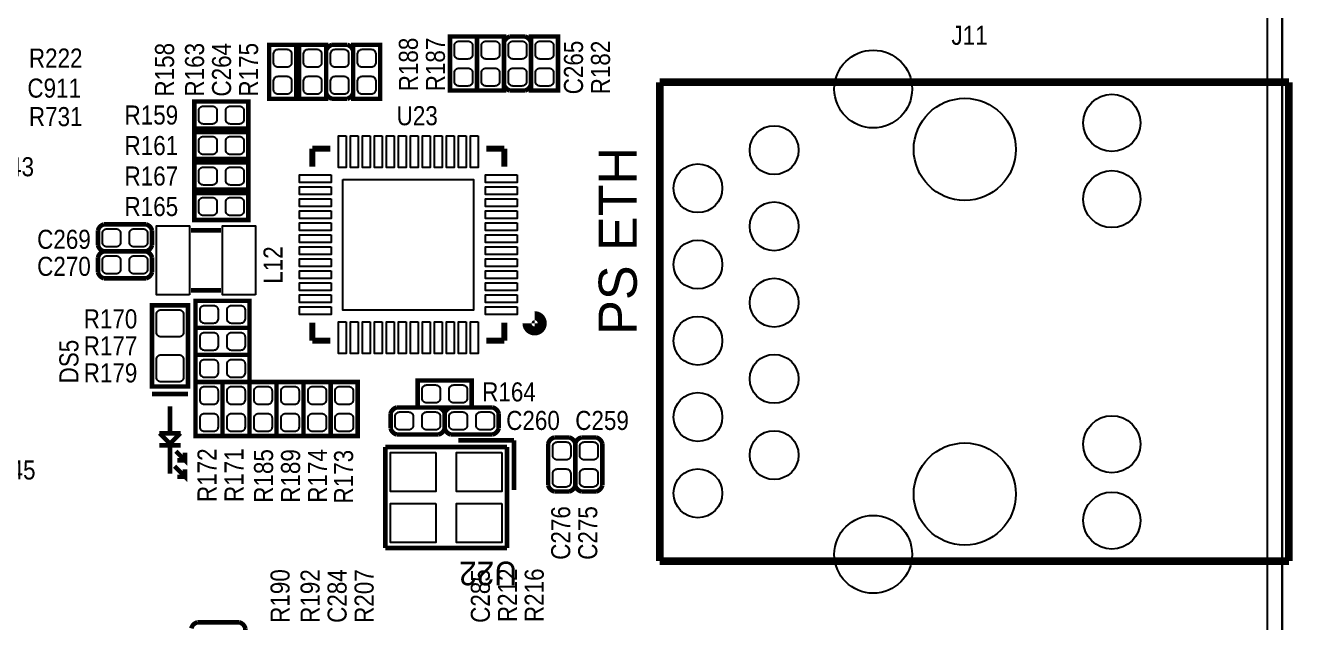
# Model space of a CAD drawing. Extents: x 35 to 236, y 10 to 166.
# Drawn here: x 188.13 to 230.35, y 34.21 to 54.11 of the extents above; entities that cross this region are included whole.
import ezdxf

# ---------------------------------------------------------------- set-up
doc = ezdxf.new("R2010")
doc.units = 0
for name, color, linetype in [('BG_OUTLINE', 254, 'CONTINUOUS'), ('BG_SILKSCREEN_TOP', 254, 'CONTINUOUS'), ('PG_SILKSCREEN_TOP', 254, 'CONTINUOUS'), ('PIN_SOLDERMASK_TOP', 85, 'CONTINUOUS'), ('RD_SILKSCREEN_TOP', 142, 'CONTINUOUS'), ('RKI_ALL', 43, 'CONTINUOUS')]:
    doc.layers.add(name, color=color, linetype=linetype)

msp = doc.modelspace()

# ---------------------------------------------------------------- linework, layer by layer
at = {"layer": 'BG_OUTLINE'}
msp.add_lwpolyline([(35, 12), (35, 121.6358, -0.414214), (37.286, 123.9218), (41.2, 123.9218), (41.2, 157.5018), (37.286, 157.5018, -0.414214), (35, 159.7878), (35, 163, -0.414214), (37, 165), (228, 165, -0.414214), (230, 163), (230, 12, -0.414214), (228, 10), (37, 10, -0.414214)], format="xyb", close=True, dxfattribs=at)
for points in [[(230, 163), (230, 12)], [(230, 12), (230, 163)]]:
    msp.add_lwpolyline(points, dxfattribs=at)
at = {"layer": 'PG_SILKSCREEN_TOP'}
for points, const_width in [([(202.5251, 51.9352), (202.2751, 51.9352), (202.2751, 53.7352), (203.1751, 53.7352), (203.1751, 51.9352), (202.5251, 51.9352)], 0.15), ([(203.4251, 51.9352), (203.1751, 51.9352), (203.1751, 53.7352), (204.0751, 53.7352), (204.0751, 51.9352), (203.4251, 51.9352)], 0.15), ([(204.7751, 53.7352), (204.2751, 53.7352)], 0.15), ([(205.2251, 51.9352), (204.9751, 51.9352), (204.9751, 53.7352), (205.8751, 53.7352), (205.8751, 51.9352), (205.2251, 51.9352)], 0.15), ([(196.5016, 51.6602), (196.2516, 51.6602), (196.2516, 53.4602), (197.1516, 53.4602), (197.1516, 51.6602), (196.5016, 51.6602)], 0.15), ([(197.5016, 51.6602), (197.2516, 51.6602), (197.2516, 53.4602), (198.1516, 53.4602), (198.1516, 51.6602), (197.5016, 51.6602)], 0.15), ([(198.8516, 53.4602), (198.3516, 53.4602)], 0.15), ([(199.3016, 51.6602), (199.0516, 51.6602), (199.0516, 53.4602), (199.9516, 53.4602), (199.9516, 51.6602), (199.3016, 51.6602)], 0.15), ([(209.2661, 52.2119), (209.2661, 36.2607)], 0.254), ([(230.2211, 52.2119), (209.2661, 52.2119)], 0.254), ([(230.2211, 36.2607), (230.2211, 52.2119)], 0.254), ([(195.5611, 50.9197), (195.5611, 50.6697), (193.7611, 50.6697), (193.7611, 51.5697), (195.5611, 51.5697), (195.5611, 50.9197)], 0.15), ([(195.5611, 49.9037), (195.5611, 49.6537), (193.7611, 49.6537), (193.7611, 50.5537), (195.5611, 50.5537), (195.5611, 49.9037)], 0.15), ([(197.6888, 50.0021), (197.6888, 49.4001)], 0.2007), ([(198.2882, 50.0021), (197.6888, 50.0021)], 0.2007), ([(203.4902, 50.0021), (204.0896, 50.0021)], 0.2007), ([(204.0896, 50.0021), (204.0896, 49.4001)], 0.2007), ([(195.5611, 48.8877), (195.5611, 48.6377), (193.7611, 48.6377), (193.7611, 49.5377), (195.5611, 49.5377), (195.5611, 48.8877)], 0.15), ([(195.5611, 47.8717), (195.5611, 47.6217), (193.7611, 47.6217), (193.7611, 48.5217), (195.5611, 48.5217), (195.5611, 47.8717)], 0.15), ([(190.55, 47.28), (190.55, 46.78)], 0.15), ([(193.65, 47.28), (194.65, 47.28)], 0.1524), ([(190.55, 46.38), (190.55, 45.88)], 0.15), ([(193.65, 45.28), (194.65, 45.28)], 0.1524), ([(192.75, 42.08), (192.35, 42.08), (192.35, 44.78), (192.75, 44.78)], 0.15), ([(192.75, 42.08), (193.55, 42.08), (193.55, 44.78), (192.75, 44.78)], 0.15), ([(195.6, 44.28), (195.6, 44.03), (193.8, 44.03), (193.8, 44.93), (195.6, 44.93), (195.6, 44.28)], 0.15), ([(195.6, 43.38), (195.6, 43.13), (193.8, 43.13), (193.8, 44.03), (195.6, 44.03), (195.6, 43.38)], 0.15), ([(197.6888, 43.6013), (197.6888, 44.2007)], 0.2007), ([(204.0896, 44.2007), (204.0896, 43.6013)], 0.2007), ([(198.2882, 43.6013), (197.6888, 43.6013)], 0.2007), ([(204.0896, 43.6013), (203.4902, 43.6013)], 0.2007), ([(195.6, 42.48), (195.6, 42.23), (193.8, 42.23), (193.8, 43.13), (195.6, 43.13), (195.6, 42.48)], 0.15), ([(194.05, 40.43), (193.8, 40.43), (193.8, 42.23), (194.7, 42.23), (194.7, 40.43), (194.05, 40.43)], 0.15), ([(195.35, 42.23), (195.6, 42.23), (195.6, 40.43), (194.7, 40.43), (194.7, 42.23), (195.35, 42.23)], 0.15), ([(195.85, 40.43), (195.6, 40.43), (195.6, 42.23), (196.5, 42.23), (196.5, 40.43), (195.85, 40.43)], 0.15), ([(196.75, 40.43), (196.5, 40.43), (196.5, 42.23), (197.4, 42.23), (197.4, 40.43), (196.75, 40.43)], 0.15), ([(197.65, 40.43), (197.4, 40.43), (197.4, 42.23), (198.3, 42.23), (198.3, 40.43), (197.65, 40.43)], 0.15), ([(198.95, 42.23), (199.2, 42.23), (199.2, 40.43), (198.3, 40.43), (198.3, 42.23), (198.95, 42.23)], 0.15), ([(203, 41.63), (203, 41.38), (201.2, 41.38), (201.2, 42.28), (203, 42.28), (203, 41.63)], 0.15), ([(192.35, 41.83), (193.55, 41.83)], 0.15), ([(192.95, 40.57), (192.95, 41.42)], 0.15), ([(202.1, 41.18), (202.1, 40.68)], 0.15), ([(202.1, 40.68), (202.1, 41.18)], 0.15), ([(192.6, 40.52), (193.3, 40.52)], 0.15), ([(192.95, 40.17), (192.6, 40.52)], 0.15), ([(193.3, 40.52), (192.95, 40.17)], 0.15), ([(193.3, 40.12), (192.6, 40.12)], 0.15), ([(192.95, 40.17), (192.95, 39.17)], 0.15), ([(200.1205, 36.7011), (200.1205, 40.0589)], 0.1524), ([(200.1205, 40.0589), (204.1795, 40.0589)], 0.1524), ([(204.4081, 40.2875), (202.5513, 40.2875)], 0.1524), ([(204.1795, 40.0589), (204.1795, 36.7011)], 0.1524), ([(204.4081, 38.6289), (204.4081, 40.2875)], 0.1524), ([(206.25, 40.38), (205.75, 40.38)], 0.15), ([(207.15, 40.38), (206.65, 40.38)], 0.15), ([(193.15, 39.92), (193.45, 39.62), (193.45, 39.87)], 0.15), ([(193.45, 39.62), (193.2, 39.62)], 0.15), ([(193.1, 39.42), (193.45, 39.07), (193.45, 39.32)], 0.15), ([(193.45, 39.07), (193.2, 39.07)], 0.15), ([(204.1795, 36.7011), (200.1205, 36.7011)], 0.1524), ([(209.2661, 36.2607), (230.2211, 36.2607)], 0.254)]:
    msp.add_lwpolyline(points, dxfattribs=dict(at, const_width=const_width))
for points, const_width in [([(204.2751, 53.7352, 0.265564), (204.0751, 53.5352), (204.0751, 52.1352, 0.265564), (204.2751, 51.9352), (204.7751, 51.9352, 0.265564), (204.9751, 52.1352), (204.9751, 53.5352, 0.265564), (204.7751, 53.7352)], 0.15), ([(198.3516, 53.4602, 0.265564), (198.1516, 53.2602), (198.1516, 51.8602, 0.265564), (198.3516, 51.6602), (198.8516, 51.6602, 0.265564), (199.0516, 51.8602), (199.0516, 53.2602, 0.265564), (198.8516, 53.4602)], 0.15), ([(190.55, 46.78, 0.265564), (190.75, 46.58), (192.15, 46.58, 0.265564), (192.35, 46.78), (192.35, 47.28, 0.265564), (192.15, 47.48), (190.75, 47.48, 0.265564), (190.55, 47.28)], 0.15), ([(190.55, 45.88, 0.265564), (190.75, 45.68), (192.15, 45.68, 0.265564), (192.35, 45.88), (192.35, 46.38, 0.265564), (192.15, 46.58), (190.75, 46.58, 0.265564), (190.55, 46.38)], 0.15), ([(204.9456, 44.1804, 2.386152), (205.0963, 44.3337, 0.409177)], 0.508), ([(202.1, 41.18, 0.265564), (201.9, 41.38), (200.5, 41.38, 0.265564), (200.3, 41.18), (200.3, 40.68, 0.265564), (200.5, 40.48), (201.9, 40.48, 0.265564), (202.1, 40.68)], 0.15), ([(202.1, 40.68, 0.265564), (202.3, 40.48), (203.7, 40.48, 0.265564), (203.9, 40.68), (203.9, 41.18, 0.265564), (203.7, 41.38), (202.3, 41.38, 0.265564), (202.1, 41.18)], 0.15), ([(205.75, 40.38, 0.265564), (205.55, 40.18), (205.55, 38.78, 0.265564), (205.75, 38.58), (206.25, 38.58, 0.265564), (206.45, 38.78), (206.45, 40.18, 0.265564), (206.25, 40.38)], 0.15), ([(206.65, 40.38, 0.265564), (206.45, 40.18), (206.45, 38.78, 0.265564), (206.65, 38.58), (207.15, 38.58, 0.265564), (207.35, 38.78), (207.35, 40.18, 0.265564), (207.15, 40.38)], 0.15), ([(193.6595, 33.5215, 0.265564), (193.8595, 33.3215), (195.2595, 33.3215, 0.265564), (195.4595, 33.5215), (195.4595, 34.0215, 0.265564), (195.2595, 34.2215), (193.8595, 34.2215, 0.265564), (193.6595, 34.0215)], 0.15)]:
    msp.add_lwpolyline(points, format="xyb", dxfattribs=dict(at, const_width=const_width))
at = {"layer": 'PIN_SOLDERMASK_TOP'}
for points in [[(197.0016, 53.1602), (197.0016, 52.8602, -0.414214), (196.8516, 52.7102), (196.5516, 52.7102, -0.414214), (196.4016, 52.8602), (196.4016, 53.1602, -0.414214), (196.5516, 53.3102), (196.8516, 53.3102, -0.414214)], [(198.0016, 53.1602), (198.0016, 52.8602, -0.414214), (197.8516, 52.7102), (197.5516, 52.7102, -0.414214), (197.4016, 52.8602), (197.4016, 53.1602, -0.414214), (197.5516, 53.3102), (197.8516, 53.3102, -0.414214)], [(198.9016, 53.1602), (198.9016, 52.8602, -0.414214), (198.7516, 52.7102), (198.4516, 52.7102, -0.414214), (198.3016, 52.8602), (198.3016, 53.1602, -0.414214), (198.4516, 53.3102), (198.7516, 53.3102, -0.414214)], [(199.8016, 53.1602), (199.8016, 52.8602, -0.414214), (199.6516, 52.7102), (199.3516, 52.7102, -0.414214), (199.2016, 52.8602), (199.2016, 53.1602, -0.414214), (199.3516, 53.3102), (199.6516, 53.3102, -0.414214)], [(203.0251, 53.4352), (203.0251, 53.1352, -0.414214), (202.8751, 52.9852), (202.5751, 52.9852, -0.414214), (202.4251, 53.1352), (202.4251, 53.4352, -0.414214), (202.5751, 53.5852), (202.8751, 53.5852, -0.414214)], [(203.9251, 53.4352), (203.9251, 53.1352, -0.414214), (203.7751, 52.9852), (203.4751, 52.9852, -0.414214), (203.3251, 53.1352), (203.3251, 53.4352, -0.414214), (203.4751, 53.5852), (203.7751, 53.5852, -0.414214)], [(204.8251, 53.4352), (204.8251, 53.1352, -0.414214), (204.6751, 52.9852), (204.3751, 52.9852, -0.414214), (204.2251, 53.1352), (204.2251, 53.4352, -0.414214), (204.3751, 53.5852), (204.6751, 53.5852, -0.414214)], [(205.7251, 53.4352), (205.7251, 53.1352, -0.414214), (205.5751, 52.9852), (205.2751, 52.9852, -0.414214), (205.1251, 53.1352), (205.1251, 53.4352, -0.414214), (205.2751, 53.5852), (205.5751, 53.5852, -0.414214)], [(197.0016, 52.2602), (197.0016, 51.9602, -0.414214), (196.8516, 51.8102), (196.5516, 51.8102, -0.414214), (196.4016, 51.9602), (196.4016, 52.2602, -0.414214), (196.5516, 52.4102), (196.8516, 52.4102, -0.414214)], [(198.0016, 52.2602), (198.0016, 51.9602, -0.414214), (197.8516, 51.8102), (197.5516, 51.8102, -0.414214), (197.4016, 51.9602), (197.4016, 52.2602, -0.414214), (197.5516, 52.4102), (197.8516, 52.4102, -0.414214)], [(198.9016, 52.2602), (198.9016, 51.9602, -0.414214), (198.7516, 51.8102), (198.4516, 51.8102, -0.414214), (198.3016, 51.9602), (198.3016, 52.2602, -0.414214), (198.4516, 52.4102), (198.7516, 52.4102, -0.414214)], [(199.8016, 52.2602), (199.8016, 51.9602, -0.414214), (199.6516, 51.8102), (199.3516, 51.8102, -0.414214), (199.2016, 51.9602), (199.2016, 52.2602, -0.414214), (199.3516, 52.4102), (199.6516, 52.4102, -0.414214)], [(203.0251, 52.5352), (203.0251, 52.2352, -0.414214), (202.8751, 52.0852), (202.5751, 52.0852, -0.414214), (202.4251, 52.2352), (202.4251, 52.5352, -0.414214), (202.5751, 52.6852), (202.8751, 52.6852, -0.414214)], [(203.9251, 52.5352), (203.9251, 52.2352, -0.414214), (203.7751, 52.0852), (203.4751, 52.0852, -0.414214), (203.3251, 52.2352), (203.3251, 52.5352, -0.414214), (203.4751, 52.6852), (203.7751, 52.6852, -0.414214)], [(204.8251, 52.5352), (204.8251, 52.2352, -0.414214), (204.6751, 52.0852), (204.3751, 52.0852, -0.414214), (204.2251, 52.2352), (204.2251, 52.5352, -0.414214), (204.3751, 52.6852), (204.6751, 52.6852, -0.414214)], [(205.7251, 52.5352), (205.7251, 52.2352, -0.414214), (205.5751, 52.0852), (205.2751, 52.0852, -0.414214), (205.1251, 52.2352), (205.1251, 52.5352, -0.414214), (205.2751, 52.6852), (205.5751, 52.6852, -0.414214)], [(194.0611, 51.4197), (194.3611, 51.4197, -0.414214), (194.5111, 51.2697), (194.5111, 50.9697, -0.414214), (194.3611, 50.8197), (194.0611, 50.8197, -0.414214), (193.9111, 50.9697), (193.9111, 51.2697, -0.414214)], [(194.9611, 51.4197), (195.2611, 51.4197, -0.414214), (195.4111, 51.2697), (195.4111, 50.9697, -0.414214), (195.2611, 50.8197), (194.9611, 50.8197, -0.414214), (194.8111, 50.9697), (194.8111, 51.2697, -0.414214)], [(194.0611, 50.4037), (194.3611, 50.4037, -0.414214), (194.5111, 50.2537), (194.5111, 49.9537, -0.414214), (194.3611, 49.8037), (194.0611, 49.8037, -0.414214), (193.9111, 49.9537), (193.9111, 50.2537, -0.414214)], [(194.9611, 50.4037), (195.2611, 50.4037, -0.414214), (195.4111, 50.2537), (195.4111, 49.9537, -0.414214), (195.2611, 49.8037), (194.9611, 49.8037, -0.414214), (194.8111, 49.9537), (194.8111, 50.2537, -0.414214)], [(194.0611, 49.3877), (194.3611, 49.3877, -0.414214), (194.5111, 49.2377), (194.5111, 48.9377, -0.414214), (194.3611, 48.7877), (194.0611, 48.7877, -0.414214), (193.9111, 48.9377), (193.9111, 49.2377, -0.414214)], [(194.9611, 49.3877), (195.2611, 49.3877, -0.414214), (195.4111, 49.2377), (195.4111, 48.9377, -0.414214), (195.2611, 48.7877), (194.9611, 48.7877, -0.414214), (194.8111, 48.9377), (194.8111, 49.2377, -0.414214)], [(194.0611, 48.3717), (194.3611, 48.3717, -0.414214), (194.5111, 48.2217), (194.5111, 47.9217, -0.414214), (194.3611, 47.7717), (194.0611, 47.7717, -0.414214), (193.9111, 47.9217), (193.9111, 48.2217, -0.414214)], [(194.9611, 48.3717), (195.2611, 48.3717, -0.414214), (195.4111, 48.2217), (195.4111, 47.9217, -0.414214), (195.2611, 47.7717), (194.9611, 47.7717, -0.414214), (194.8111, 47.9217), (194.8111, 48.2217, -0.414214)], [(190.85, 47.33), (191.15, 47.33, -0.414214), (191.3, 47.18), (191.3, 46.88, -0.414214), (191.15, 46.73), (190.85, 46.73, -0.414214), (190.7, 46.88), (190.7, 47.18, -0.414214)], [(191.75, 47.33), (192.05, 47.33, -0.414214), (192.2, 47.18), (192.2, 46.88, -0.414214), (192.05, 46.73), (191.75, 46.73, -0.414214), (191.6, 46.88), (191.6, 47.18, -0.414214)], [(190.85, 46.43), (191.15, 46.43, -0.414214), (191.3, 46.28), (191.3, 45.98, -0.414214), (191.15, 45.83), (190.85, 45.83, -0.414214), (190.7, 45.98), (190.7, 46.28, -0.414214)], [(191.75, 46.43), (192.05, 46.43, -0.414214), (192.2, 46.28), (192.2, 45.98, -0.414214), (192.05, 45.83), (191.75, 45.83, -0.414214), (191.6, 45.98), (191.6, 46.28, -0.414214)], [(194.1, 44.78), (194.4, 44.78, -0.414214), (194.55, 44.63), (194.55, 44.33, -0.414214), (194.4, 44.18), (194.1, 44.18, -0.414214), (193.95, 44.33), (193.95, 44.63, -0.414214)], [(195, 44.78), (195.3, 44.78, -0.414214), (195.45, 44.63), (195.45, 44.33, -0.414214), (195.3, 44.18), (195, 44.18, -0.414214), (194.85, 44.33), (194.85, 44.63, -0.414214)], [(192.65, 43.73, -0.414214), (192.5, 43.88), (192.5, 44.48, -0.414214), (192.65, 44.63), (193.25, 44.63, -0.414214), (193.4, 44.48), (193.4, 43.88, -0.414214), (193.25, 43.73)], [(194.1, 43.88), (194.4, 43.88, -0.414214), (194.55, 43.73), (194.55, 43.43, -0.414214), (194.4, 43.28), (194.1, 43.28, -0.414214), (193.95, 43.43), (193.95, 43.73, -0.414214)], [(195, 43.88), (195.3, 43.88, -0.414214), (195.45, 43.73), (195.45, 43.43, -0.414214), (195.3, 43.28), (195, 43.28, -0.414214), (194.85, 43.43), (194.85, 43.73, -0.414214)], [(192.65, 42.23, -0.414214), (192.5, 42.38), (192.5, 42.98, -0.414214), (192.65, 43.13), (193.25, 43.13, -0.414214), (193.4, 42.98), (193.4, 42.38, -0.414214), (193.25, 42.23)], [(194.1, 42.98), (194.4, 42.98, -0.414214), (194.55, 42.83), (194.55, 42.53, -0.414214), (194.4, 42.38), (194.1, 42.38, -0.414214), (193.95, 42.53), (193.95, 42.83, -0.414214)], [(195, 42.98), (195.3, 42.98, -0.414214), (195.45, 42.83), (195.45, 42.53, -0.414214), (195.3, 42.38), (195, 42.38, -0.414214), (194.85, 42.53), (194.85, 42.83, -0.414214)], [(194.55, 41.93), (194.55, 41.63, -0.414214), (194.4, 41.48), (194.1, 41.48, -0.414214), (193.95, 41.63), (193.95, 41.93, -0.414214), (194.1, 42.08), (194.4, 42.08, -0.414214)], [(194.85, 41.63), (194.85, 41.93, -0.414214), (195, 42.08), (195.3, 42.08, -0.414214), (195.45, 41.93), (195.45, 41.63, -0.414214), (195.3, 41.48), (195, 41.48, -0.414214)], [(196.35, 41.93), (196.35, 41.63, -0.414214), (196.2, 41.48), (195.9, 41.48, -0.414214), (195.75, 41.63), (195.75, 41.93, -0.414214), (195.9, 42.08), (196.2, 42.08, -0.414214)], [(197.25, 41.93), (197.25, 41.63, -0.414214), (197.1, 41.48), (196.8, 41.48, -0.414214), (196.65, 41.63), (196.65, 41.93, -0.414214), (196.8, 42.08), (197.1, 42.08, -0.414214)], [(198.15, 41.93), (198.15, 41.63, -0.414214), (198, 41.48), (197.7, 41.48, -0.414214), (197.55, 41.63), (197.55, 41.93, -0.414214), (197.7, 42.08), (198, 42.08, -0.414214)], [(198.45, 41.63), (198.45, 41.93, -0.414214), (198.6, 42.08), (198.9, 42.08, -0.414214), (199.05, 41.93), (199.05, 41.63, -0.414214), (198.9, 41.48), (198.6, 41.48, -0.414214)], [(201.5, 42.13), (201.8, 42.13, -0.414214), (201.95, 41.98), (201.95, 41.68, -0.414214), (201.8, 41.53), (201.5, 41.53, -0.414214), (201.35, 41.68), (201.35, 41.98, -0.414214)], [(202.4, 42.13), (202.7, 42.13, -0.414214), (202.85, 41.98), (202.85, 41.68, -0.414214), (202.7, 41.53), (202.4, 41.53, -0.414214), (202.25, 41.68), (202.25, 41.98, -0.414214)], [(194.55, 41.03), (194.55, 40.73, -0.414214), (194.4, 40.58), (194.1, 40.58, -0.414214), (193.95, 40.73), (193.95, 41.03, -0.414214), (194.1, 41.18), (194.4, 41.18, -0.414214)], [(194.85, 40.73), (194.85, 41.03, -0.414214), (195, 41.18), (195.3, 41.18, -0.414214), (195.45, 41.03), (195.45, 40.73, -0.414214), (195.3, 40.58), (195, 40.58, -0.414214)], [(196.35, 41.03), (196.35, 40.73, -0.414214), (196.2, 40.58), (195.9, 40.58, -0.414214), (195.75, 40.73), (195.75, 41.03, -0.414214), (195.9, 41.18), (196.2, 41.18, -0.414214)], [(197.25, 41.03), (197.25, 40.73, -0.414214), (197.1, 40.58), (196.8, 40.58, -0.414214), (196.65, 40.73), (196.65, 41.03, -0.414214), (196.8, 41.18), (197.1, 41.18, -0.414214)], [(198.15, 41.03), (198.15, 40.73, -0.414214), (198, 40.58), (197.7, 40.58, -0.414214), (197.55, 40.73), (197.55, 41.03, -0.414214), (197.7, 41.18), (198, 41.18, -0.414214)], [(198.45, 40.73), (198.45, 41.03, -0.414214), (198.6, 41.18), (198.9, 41.18, -0.414214), (199.05, 41.03), (199.05, 40.73, -0.414214), (198.9, 40.58), (198.6, 40.58, -0.414214)], [(200.9, 40.63), (200.6, 40.63, -0.414214), (200.45, 40.78), (200.45, 41.08, -0.414214), (200.6, 41.23), (200.9, 41.23, -0.414214), (201.05, 41.08), (201.05, 40.78, -0.414214)], [(201.8, 40.63), (201.5, 40.63, -0.414214), (201.35, 40.78), (201.35, 41.08, -0.414214), (201.5, 41.23), (201.8, 41.23, -0.414214), (201.95, 41.08), (201.95, 40.78, -0.414214)], [(202.4, 41.23), (202.7, 41.23, -0.414214), (202.85, 41.08), (202.85, 40.78, -0.414214), (202.7, 40.63), (202.4, 40.63, -0.414214), (202.25, 40.78), (202.25, 41.08, -0.414214)], [(203.3, 41.23), (203.6, 41.23, -0.414214), (203.75, 41.08), (203.75, 40.78, -0.414214), (203.6, 40.63), (203.3, 40.63, -0.414214), (203.15, 40.78), (203.15, 41.08, -0.414214)], [(206.3, 40.08), (206.3, 39.78, -0.414214), (206.15, 39.63), (205.85, 39.63, -0.414214), (205.7, 39.78), (205.7, 40.08, -0.414214), (205.85, 40.23), (206.15, 40.23, -0.414214)], [(207.2, 40.08), (207.2, 39.78, -0.414214), (207.05, 39.63), (206.75, 39.63, -0.414214), (206.6, 39.78), (206.6, 40.08, -0.414214), (206.75, 40.23), (207.05, 40.23, -0.414214)], [(206.3, 39.18), (206.3, 38.88, -0.414214), (206.15, 38.73), (205.85, 38.73, -0.414214), (205.7, 38.88), (205.7, 39.18, -0.414214), (205.85, 39.33), (206.15, 39.33, -0.414214)], [(207.2, 39.18), (207.2, 38.88, -0.414214), (207.05, 38.73), (206.75, 38.73, -0.414214), (206.6, 38.88), (206.6, 39.18, -0.414214), (206.75, 39.33), (207.05, 39.33, -0.414214)]]:
    msp.add_lwpolyline(points, format="xyb", close=True, dxfattribs=at)
for points in [[(198.8153, 50.4263), (198.8153, 49.3747), (198.5639, 49.3747), (198.5639, 50.4263)], [(199.2166, 50.4263), (199.2166, 49.3747), (198.9651, 49.3747), (198.9651, 50.4263)], [(199.6155, 50.4263), (199.6155, 49.3747), (199.3639, 49.3747), (199.3639, 50.4263)], [(200.0142, 50.4263), (200.0142, 49.3747), (199.7627, 49.3747), (199.7627, 50.4263)], [(200.4155, 50.4263), (200.4155, 49.3747), (200.1641, 49.3747), (200.1641, 50.4263)], [(200.8142, 50.4263), (200.8142, 49.3747), (200.5627, 49.3747), (200.5627, 50.4263)], [(201.2157, 50.4263), (201.2157, 49.3747), (200.9641, 49.3747), (200.9641, 50.4263)], [(201.6144, 50.4263), (201.6144, 49.3747), (201.3629, 49.3747), (201.3629, 50.4263)], [(202.0157, 50.4263), (202.0157, 49.3747), (201.7643, 49.3747), (201.7643, 50.4263)], [(202.4144, 50.4263), (202.4144, 49.3747), (202.1629, 49.3747), (202.1629, 50.4263)], [(202.8159, 50.4263), (202.8159, 49.3747), (202.5643, 49.3747), (202.5643, 50.4263)], [(203.2146, 50.4263), (203.2146, 49.3747), (202.9631, 49.3747), (202.9631, 50.4263)], [(198.3162, 49.127), (198.3162, 48.8755), (197.2646, 48.8755), (197.2646, 49.127)], [(198.7112, 48.9747), (203.0622, 48.9747), (203.0622, 44.6237), (198.7112, 44.6237)], [(204.5138, 49.127), (204.5138, 48.8755), (203.4622, 48.8755), (203.4622, 49.127)], [(198.3162, 48.7283), (198.3162, 48.4768), (197.2646, 48.4768), (197.2646, 48.7283)], [(204.5138, 48.7283), (204.5138, 48.4768), (203.4622, 48.4768), (203.4622, 48.7283)], [(198.3162, 48.3269), (198.3162, 48.0754), (197.2646, 48.0754), (197.2646, 48.3269)], [(204.5138, 48.3269), (204.5138, 48.0754), (203.4622, 48.0754), (203.4622, 48.3269)], [(198.3162, 47.9282), (198.3162, 47.6767), (197.2646, 47.6767), (197.2646, 47.9282)], [(204.5138, 47.9282), (204.5138, 47.6767), (203.4622, 47.6767), (203.4622, 47.9282)], [(193.6, 45.13), (192.5, 45.13), (192.5, 47.43), (193.6, 47.43)], [(195.8, 45.13), (194.7, 45.13), (194.7, 47.43), (195.8, 47.43)], [(198.3162, 47.5269), (198.3162, 47.2754), (197.2646, 47.2754), (197.2646, 47.5269)], [(204.5138, 47.5269), (204.5138, 47.2754), (203.4622, 47.2754), (203.4622, 47.5269)], [(198.3162, 47.1281), (198.3162, 46.8766), (197.2646, 46.8766), (197.2646, 47.1281)], [(204.5138, 47.1281), (204.5138, 46.8766), (203.4622, 46.8766), (203.4622, 47.1281)], [(198.3162, 46.7268), (198.3162, 46.4753), (197.2646, 46.4753), (197.2646, 46.7268)], [(204.5138, 46.7268), (204.5138, 46.4753), (203.4622, 46.4753), (203.4622, 46.7268)], [(198.3162, 46.328), (198.3162, 46.0765), (197.2646, 46.0765), (197.2646, 46.328)], [(204.5138, 46.328), (204.5138, 46.0765), (203.4622, 46.0765), (203.4622, 46.328)], [(198.3162, 45.9267), (198.3162, 45.6752), (197.2646, 45.6752), (197.2646, 45.9267)], [(204.5138, 45.9267), (204.5138, 45.6752), (203.4622, 45.6752), (203.4622, 45.9267)], [(198.3162, 45.5279), (198.3162, 45.2764), (197.2646, 45.2764), (197.2646, 45.5279)], [(204.5138, 45.5279), (204.5138, 45.2764), (203.4622, 45.2764), (203.4622, 45.5279)], [(198.3162, 45.1266), (198.3162, 44.8751), (197.2646, 44.8751), (197.2646, 45.1266)], [(204.5138, 45.1266), (204.5138, 44.8751), (203.4622, 44.8751), (203.4622, 45.1266)], [(198.3162, 44.7278), (198.3162, 44.4763), (197.2646, 44.4763), (197.2646, 44.7278)], [(204.5138, 44.7278), (204.5138, 44.4763), (203.4622, 44.4763), (203.4622, 44.7278)], [(198.8153, 44.2287), (198.8153, 43.1771), (198.5639, 43.1771), (198.5639, 44.2287)], [(199.2166, 44.2287), (199.2166, 43.1771), (198.9651, 43.1771), (198.9651, 44.2287)], [(199.6155, 44.2287), (199.6155, 43.1771), (199.3639, 43.1771), (199.3639, 44.2287)], [(200.0142, 44.2287), (200.0142, 43.1771), (199.7627, 43.1771), (199.7627, 44.2287)], [(200.4155, 44.2287), (200.4155, 43.1771), (200.1641, 43.1771), (200.1641, 44.2287)], [(200.8142, 44.2287), (200.8142, 43.1771), (200.5627, 43.1771), (200.5627, 44.2287)], [(201.2157, 44.2287), (201.2157, 43.1771), (200.9641, 43.1771), (200.9641, 44.2287)], [(201.6144, 44.2287), (201.6144, 43.1771), (201.3629, 43.1771), (201.3629, 44.2287)], [(202.0157, 44.2287), (202.0157, 43.1771), (201.7643, 43.1771), (201.7643, 44.2287)], [(202.4144, 44.2287), (202.4144, 43.1771), (202.1629, 43.1771), (202.1629, 44.2287)], [(202.8159, 44.2287), (202.8159, 43.1771), (202.5643, 43.1771), (202.5643, 44.2287)], [(203.2146, 44.2287), (203.2146, 43.1771), (202.9631, 43.1771), (202.9631, 44.2287)], [(201.8007, 39.8811), (201.8007, 38.5806), (200.2997, 38.5806), (200.2997, 39.8811)], [(204.0003, 39.8811), (204.0003, 38.5806), (202.4992, 38.5806), (202.4992, 39.8811)], [(201.8007, 38.1793), (201.8007, 36.8788), (200.2997, 36.8788), (200.2997, 38.1793)], [(204.0003, 38.1793), (204.0003, 36.8788), (202.4992, 36.8788), (202.4992, 38.1793)]]:
    msp.add_lwpolyline(points, close=True, dxfattribs=at)
for centre, radius in [((216.3756, 51.9858), 1.2954), ((219.4261, 49.9767), 1.7006), ((224.3258, 50.8606), 0.9513), ((213.0761, 49.9513), 0.8128), ((210.5361, 48.6813), 0.8128), ((224.3258, 48.3206), 0.9513), ((213.0761, 47.4113), 0.8128), ((210.5361, 46.1413), 0.8128), ((213.0761, 44.8713), 0.8128), ((210.5361, 43.6013), 0.8128), ((213.0761, 42.3313), 0.8128), ((210.5361, 41.0613), 0.8128), ((224.3258, 40.152), 0.9513), ((213.0761, 39.7913), 0.8128), ((219.4261, 38.4959), 1.7006), ((210.5361, 38.5213), 0.8128), ((224.3258, 37.612), 0.9513), ((216.3756, 36.4868), 1.2954)]:
    msp.add_circle(centre, radius, dxfattribs=at)
at = {"layer": 'RKI_ALL'}
msp.add_lwpolyline([(35.5, 121.6358, -0.414214), (37.286, 123.4218), (41.7, 123.4218), (41.7, 158.0018), (37.286, 158.0018, -0.414214), (35.5, 159.7878), (35.5, 163, -0.414214), (37, 164.5), (228, 164.5, -0.414214), (229.5, 163), (229.5, 12, -0.414214), (228, 10.5), (37, 10.5, -0.414214), (35.5, 12)], format="xyb", close=True, dxfattribs=at)

# ---------------------------------------------------------------- texts
at = {"layer": 'BG_SILKSCREEN_TOP', "width": 1.02}
msp.add_text('PS ETH', height=1.27, rotation=90, dxfattribs=at).set_placement((208.5, 43.8))
at = {"layer": 'RD_SILKSCREEN_TOP', "width": 0.88}
for s, p in [('J11', (218.9816, 53.459)), ('R222', (188.25, 52.7)), ('C911', (188.2, 51.7)), ('R731', (188.25, 50.75)), ('R159', (191.4361, 50.803)), ('U23', (200.5, 50.78)), ('R161', (191.4361, 49.787)), ('C43', (187.05, 49.08)), ('R167', (191.4361, 48.771)), ('R165', (191.4361, 47.755)), ('C269', (188.525, 46.6633)), ('C270', (188.525, 45.7633)), ('R170', (190.075, 44.0133)), ('R177', (190.075, 43.1133)), ('R179', (190.075, 42.2133)), ('R164', (203.35, 41.58)), ('C260', (204.15, 40.63)), ('C259', (206.45, 40.63)), ('C45', (187.1, 38.98))]:
    msp.add_text(s, height=0.635, dxfattribs=at).set_placement(p)
for s, p in [('R188', (201.2084, 51.9102)), ('R187', (202.1084, 51.9102)), ('R158', (193.0849, 51.7352)), ('R163', (194.0849, 51.7352)), ('C264', (194.9849, 51.7352)), ('R175', (195.8849, 51.7352)), ('C265', (206.7084, 51.8102)), ('R182', (207.6084, 51.8102)), ('L12', (196.7, 45.5)), ('DS5', (189.9, 42.18)), ('R172', (194.5, 38.23)), ('R171', (195.4, 38.23)), ('R185', (196.3833, 38.205)), ('R189', (197.2833, 38.205)), ('R174', (198.1833, 38.205)), ('R173', (199.05, 38.18)), ('C276', (206.2833, 36.305)), ('C275', (207.1833, 36.305)), ('R190', (196.9333, 34.205)), ('R192', (197.9333, 34.205)), ('C284', (198.8333, 34.205)), ('R207', (199.7333, 34.205)), ('C285', (203.6068, 34.205)), ('R212', (204.5068, 34.23)), ('R216', (205.4, 34.23))]:
    msp.add_text(s, height=0.635, rotation=90, dxfattribs=at).set_placement(p)
at = {"layer": 'RD_SILKSCREEN_TOP'}
msp.add_text('U22', height=0.7874, rotation=180, dxfattribs=at).set_placement((204.5147, 36.2439))

doc.saveas('drawing.dxf')
